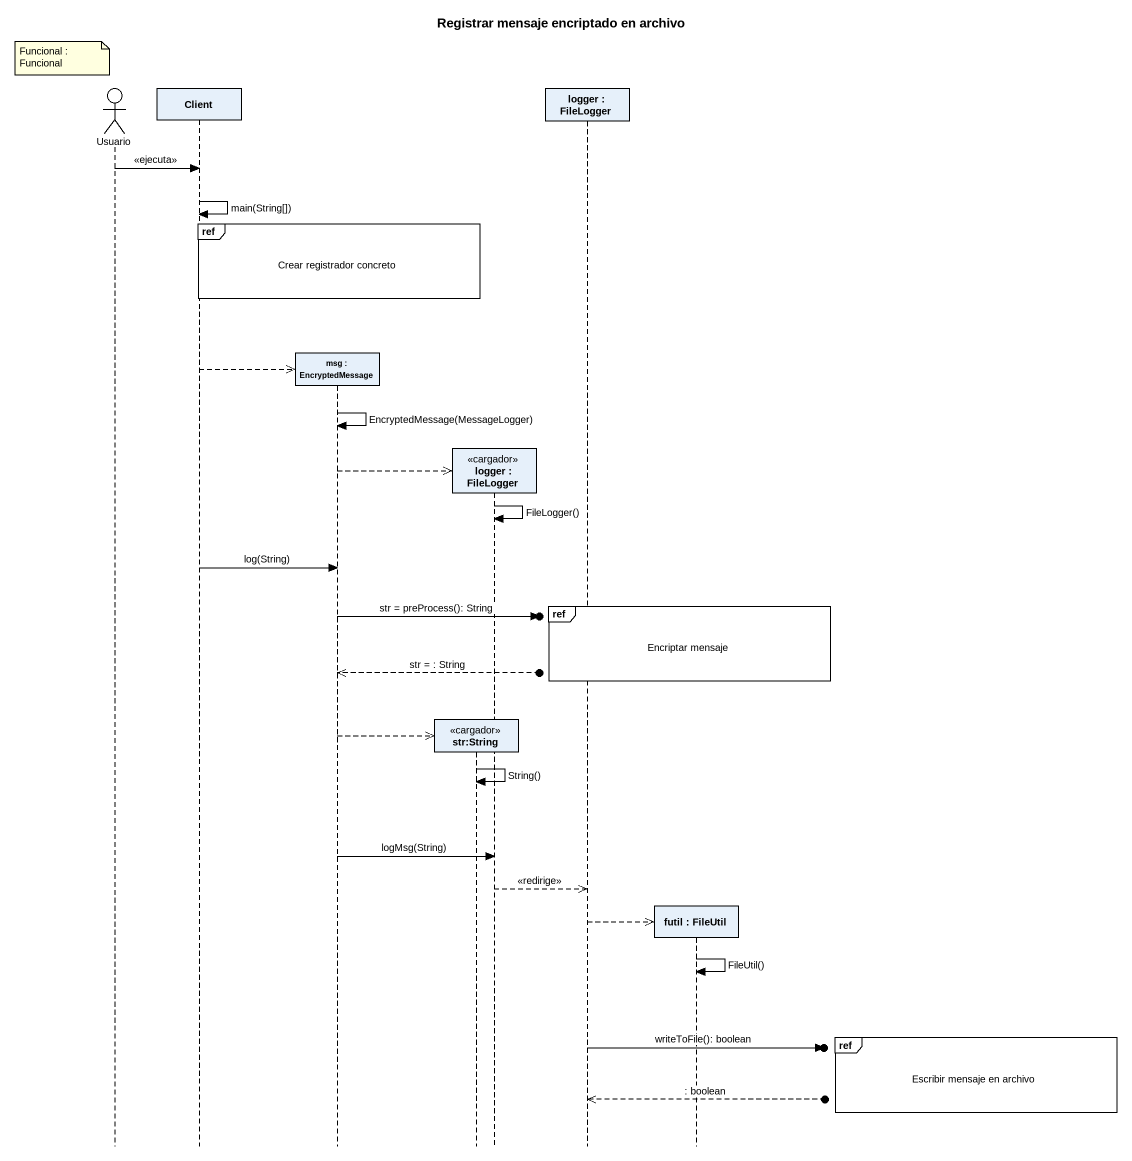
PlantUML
@startuml
title Registrar mensaje encriptado en archivo
hide footbox
actor Usuario
participant Client
participant "msg : EncryptedMessage" as msg
participant "str:String" as str_String <<cargador>>
participant "logger : FileLogger" as logger <<cargador>>
participant "logger : FileLogger" as logger_2
participant "futil : FileUtil" as futil

note left of Usuario : Funcional : Funcional
Usuario -> Client : <<ejecuta>>
Client -> Client : main(String[])
ref over Client, msg, str_String : Crear registrador concreto
Client -->> msg **
msg -> msg : EncryptedMessage(MessageLogger)
msg -->> logger **
logger -> logger : FileLogger()
Client -> msg : log(String)
ref over logger_2, futil : Encriptar mensaje
msg ->o] : str = preProcess(): String
msg <<--o] : str = : String
msg -->> str_String **
str_String -> str_String : String()
msg -> logger : logMsg(String)
logger -->> logger_2 : <<redirige>>
logger_2 -->> futil **
futil -> futil : FileUtil()
ref over futil : Escribir mensaje en archivo
logger_2 ->o] : writeToFile(): boolean
logger_2 <<--o] : : boolean
@enduml
